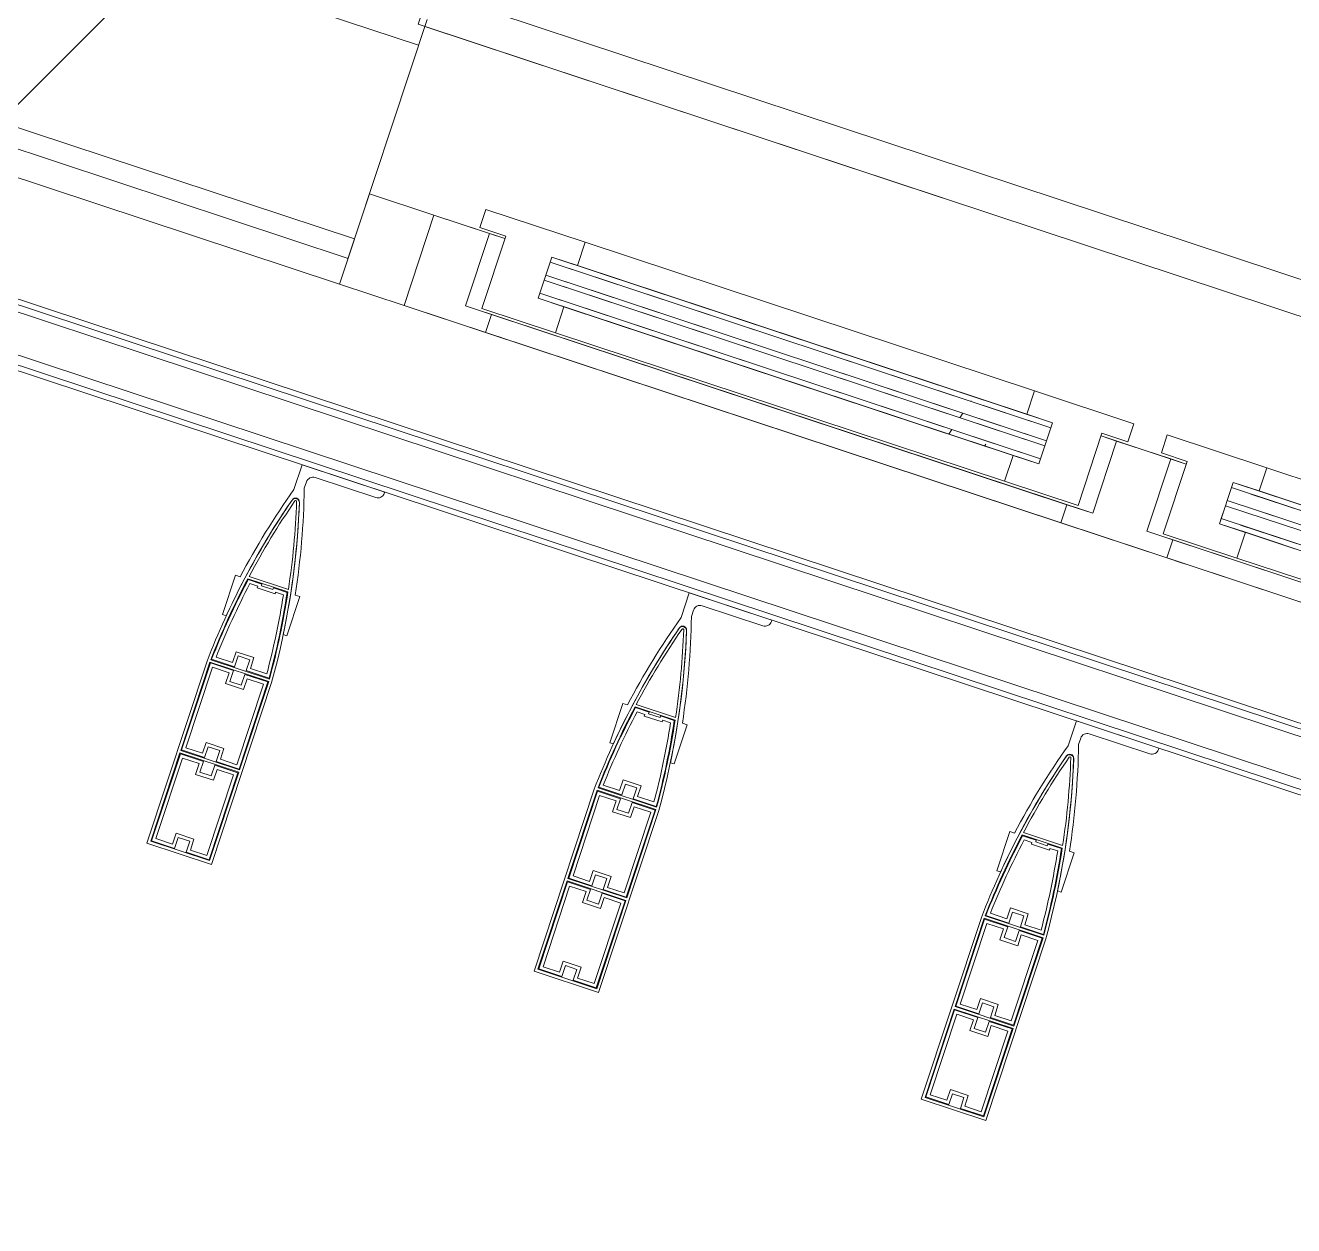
# Model space of a CAD drawing. Header units: millimetres. Extents: x 48966 to 155647, y -43515 to 26217.
# Drawn here: x 69538 to 70471, y -30287 to -29404 of the extents above; entities that cross this region are included whole.
import ezdxf

# ---------------------------------------------------------------- set-up
doc = ezdxf.new("R2010")
doc.units = ezdxf.units.MM
doc.linetypes.add('Сверху', pattern=[793.75, 476.25, -317.5])
for name, color, linetype, lineweight in [('Каркас_Импост', 7, 'Continuous', 9), ('Обобщенные модели', 7, 'Continuous', 9), ('Обобщенные модели-1', 7, 'Continuous', 18), ('Общие ребра', 7, 'Continuous', 9), ('Окна', 7, 'Continuous', 9), ('Окна-2', 7, 'Сверху', 9), ('Остекление', 7, 'Continuous', 9), ('Стены', 7, 'Continuous', 9), ('Стены-1', 7, 'Continuous', 18), ('Штриховка разреза-1', 7, 'Continuous', 9)]:
    doc.layers.add(name, color=color, linetype=linetype, lineweight=lineweight)
doc.layers.add('Окна-1', color=7, linetype='Continuous', lineweight=9, true_color=0x804000)
pattern_1 = [(0, (0, 0), (812.8, 203.2), [67.056, -542.544, 67.056, -542.544, -3251.2]), (0, (0, 0), (812.8, 203.2), [-1219.2, 67.056, -1152.144, 67.056, -542.544, -1422.4]), (0, (0, 0), (812.8, 203.2), [-3048, 67.056, -339.344, 67.056, -948.944]), (120, (304.8, 101.6), (-582.37636, 602.30545), [67.056, -542.544, 67.056, -542.544, -3251.2]), (120, (304.8, 101.6), (-582.37636, 602.30545), [-1219.2, 67.056, -1152.144, 67.056, -542.544, -1422.4]), (120, (304.8, 101.6), (-582.37636, 602.30545), [-3048, 67.056, -339.344, 67.056, -948.944]), (240, (406.4, 508), (-230.42364, -805.50545), [67.056, -542.544, 67.056, -542.544, -3251.2]), (240, (406.4, 508), (-230.42364, -805.50545), [-1219.2, 67.056, -1152.144, 67.056, -542.544, -1422.4]), (240, (406.4, 508), (-230.42364, -805.50545), [-3048, 67.056, -339.344, 67.056, -948.944])]
pattern_2 = [(74.61, (75946.45, -6543.32), (171.45544, 1180.3304), [201.168, -1722.033]), (74.61, (75926.27, -6516.29), (171.45544, 1180.3304), [201.168, -1722.033]), (74.61, (75987.05, -6496.19), (171.45544, 1180.3304), [201.168, -1722.033])]

# ---------------------------------------------------------------- blocks, each defined once
blk = doc.blocks.new('Обвязочная балка 1 - Обвязочная балка 1-1451838-План 5-го этажа на отм_ _12_600')
at = {"layer": 'Обобщенные модели'}
for p, q in [((74394.87, -31223.5), (60228.5, -26538.38)), ((60219.04, -26566.72), (74385.49, -31251.87))]:
    blk.add_line(p, q, dxfattribs=at)
at = {"layer": 'Обобщенные модели-1'}
for p, q in [((60230.15, -26533.44), (74396.51, -31218.56)), ((74397.77, -31214.76), (60231.41, -26529.65)), ((74383.32, -31258.44), (60216.85, -26573.28)), ((60215.58, -26577.08), (74382.07, -31262.23))]:
    blk.add_line(p, q, dxfattribs=at)
blk = doc.blocks.new('Профиль ламели621 - Профиль ламели-1633393-План 5-го этажа на отм_ _12_600')
at = {"layer": 'Обобщенные модели-1'}
for p, q in [((89806.85, 24507.07), (89806.85, 24366.17)), ((89856.85, 24507.07), (89806.85, 24507.07)), ((89809.05, 24436.47), (89809.05, 24504.87)), ((89809.05, 24504.87), (89854.65, 24504.87)), ((89827.4, 24504.37), (89809.55, 24504.37)), ((89809.55, 24504.37), (89809.55, 24436.97)), ((89827.4, 24495.97), (89827.4, 24504.37)), ((89854.15, 24504.37), (89836.3, 24504.37)), ((89836.3, 24504.37), (89836.3, 24495.97)), ((89854.15, 24436.97), (89854.15, 24504.37)), ((89854.65, 24504.87), (89854.65, 24436.47)), ((89856.85, 24366.17), (89856.85, 24507.07)), ((89812.05, 24439.47), (89812.05, 24501.87)), ((89812.05, 24501.87), (89824.9, 24501.87)), ((89824.9, 24501.87), (89824.9, 24493.47)), ((89836.3, 24495.97), (89827.4, 24495.97)), ((89838.8, 24493.47), (89838.8, 24501.87)), ((89838.8, 24501.87), (89851.65, 24501.87)), ((89851.65, 24501.87), (89851.65, 24439.47)), ((89824.9, 24493.47), (89838.8, 24493.47)), ((89838.8, 24447.87), (89824.9, 24447.87)), ((89824.9, 24447.87), (89824.9, 24439.47)), ((89838.8, 24439.47), (89838.8, 24447.87)), ((89824.9, 24439.47), (89812.05, 24439.47)), ((89827.4, 24436.97), (89827.4, 24445.37)), ((89827.4, 24445.37), (89836.3, 24445.37)), ((89836.3, 24445.37), (89836.3, 24436.97)), ((89851.65, 24439.47), (89838.8, 24439.47)), ((89854.65, 24436.47), (89809.05, 24436.47)), ((89809.05, 24434.57), (89854.65, 24434.57)), ((89809.05, 24366.17), (89809.05, 24434.57)), ((89809.55, 24436.97), (89827.4, 24436.97)), ((89827.4, 24434.07), (89809.55, 24434.07)), ((89809.55, 24434.07), (89809.55, 24366.67)), ((89812.05, 24369.17), (89812.05, 24431.57)), ((89812.05, 24431.57), (89824.9, 24431.57)), ((89824.9, 24431.57), (89824.9, 24423.17)), ((89827.4, 24425.67), (89827.4, 24434.07)), ((89836.3, 24436.97), (89854.15, 24436.97)), ((89854.15, 24434.07), (89836.3, 24434.07)), ((89836.3, 24434.07), (89836.3, 24425.67)), ((89838.8, 24423.17), (89838.8, 24431.57)), ((89838.8, 24431.57), (89851.65, 24431.57)), ((89851.65, 24431.57), (89851.65, 24369.17)), ((89854.15, 24366.67), (89854.15, 24434.07)), ((89854.65, 24434.57), (89854.65, 24366.17)), ((89824.9, 24423.17), (89838.8, 24423.17)), ((89836.3, 24425.67), (89827.4, 24425.67)), ((89838.8, 24377.57), (89824.9, 24377.57)), ((89824.9, 24377.57), (89824.9, 24369.17)), ((89827.4, 24366.67), (89827.4, 24375.07)), ((89827.4, 24375.07), (89836.3, 24375.07)), ((89836.3, 24375.07), (89836.3, 24366.67)), ((89838.8, 24369.17), (89838.8, 24377.57)), ((89854.65, 24366.17), (89809.05, 24366.17)), ((89809.15, 24364.27), (89854.55, 24364.27)), ((89809.55, 24366.67), (89827.4, 24366.67)), ((89827.4, 24363.77), (89809.55, 24363.77)), ((89824.9, 24369.17), (89812.05, 24369.17)), ((89827.4, 24355.37), (89827.4, 24363.77)), ((89836.3, 24366.67), (89854.15, 24366.67)), ((89854.15, 24363.77), (89836.3, 24363.77)), ((89836.3, 24363.77), (89836.3, 24355.37)), ((89851.65, 24369.17), (89838.8, 24369.17)), ((89812.2, 24361.27), (89824.9, 24361.27)), ((89824.9, 24361.27), (89824.9, 24352.87)), ((89836.3, 24355.37), (89827.4, 24355.37)), ((89838.8, 24352.87), (89838.8, 24361.27)), ((89838.8, 24361.27), (89851.51, 24361.27)), ((89824.9, 24352.87), (89838.8, 24352.87)), ((89809.78, 24330.07), (89806.93, 24330.07)), ((89806.93, 24330.07), (89806.93, 24299.67)), ((89856.78, 24330.07), (89853.92, 24330.07)), ((89856.78, 24299.67), (89856.78, 24330.07)), ((89806.93, 24299.67), (89810.54, 24299.67)), ((89847.38, 24299.17), (89816.33, 24299.17)), ((89816.8, 24299.67), (89827.4, 24299.67)), ((89824.9, 24302.17), (89818.88, 24302.17)), ((89838.8, 24303.47), (89824.9, 24303.47)), ((89824.9, 24303.47), (89824.9, 24302.17)), ((89827.4, 24299.67), (89827.4, 24300.97)), ((89827.4, 24300.97), (89836.3, 24300.97)), ((89836.3, 24300.97), (89836.3, 24299.67)), ((89836.3, 24299.67), (89846.9, 24299.67)), ((89838.8, 24302.17), (89838.8, 24303.47)), ((89844.82, 24302.17), (89838.8, 24302.17)), ((89853.16, 24299.67), (89856.78, 24299.67)), ((89816.65, 24297.27), (89847.05, 24297.27)), ((89835.85, 24207.07), (89835.85, 24226.28)), ((89828.85, 24223.05), (89828.85, 24218.07)), ((89771.85, 24208.07), (89771.85, 24207.07)), ((89771.85, 24207.07), (89835.85, 24207.07)), ((89823.85, 24213.07), (89776.85, 24213.07))]:
    blk.add_line(p, q, dxfattribs=at)
for centre, radius, start, end in [((90380.65, 24394.57), 574.5, 182.83378, 196.22578), ((90380.66, 24394.33), 572.3, 183.01095, 189.5715), ((90380.45, 24395.88), 571.8, 183.21931, 189.68667), ((89283.05, 24394.57), 574.5, 343.77422, 357.16622), ((89283.25, 24395.88), 571.8, 350.31333, 356.78069), ((89283.04, 24394.33), 572.3, 350.4285, 356.98905), ((90380.46, 24395.6), 569.3, 183.45714, 189.44574), ((89283.24, 24395.6), 569.3, 350.55426, 356.54286), ((90380.65, 24394.57), 574.5, 186.44653, 196.25765), ((89283.05, 24394.57), 574.5, 343.74235, 353.55347), ((90377.15, 24394.57), 574.5, 189.50836, 197.37116), ((89286.55, 24394.57), 574.5, 342.96606, 350.49164), ((90348.98, 24386.76), 539.8, 189.54278, 196.43437), ((89314.72, 24386.76), 539.8, 343.56563, 350.45722), ((89831.85, 24235.07), 3, 200, 340), ((89831.85, 24234.53), 2.84, 196.25765, 343.74235), ((89831.85, 24234.22), 0.645, 196.43437, 343.56563), ((89823.85, 24218.07), 5, 270, 0), ((89776.85, 24208.07), 5, 90, 180)]:
    blk.add_arc(centre, radius, start, end, dxfattribs=at)
blk = doc.blocks.new('Профиль ламели622 - Профиль ламели-1633657-План 5-го этажа на отм_ _12_600')
at = {"layer": 'Обобщенные модели-1'}
for p, q in [((89806.85, 24507.07), (89806.85, 24366.17)), ((89856.85, 24507.07), (89806.85, 24507.07)), ((89809.05, 24436.47), (89809.05, 24504.87)), ((89809.05, 24504.87), (89854.65, 24504.87)), ((89827.4, 24504.37), (89809.55, 24504.37)), ((89809.55, 24504.37), (89809.55, 24436.97)), ((89827.4, 24495.97), (89827.4, 24504.37)), ((89854.15, 24504.37), (89836.3, 24504.37)), ((89836.3, 24504.37), (89836.3, 24495.97)), ((89854.15, 24436.97), (89854.15, 24504.37)), ((89854.65, 24504.87), (89854.65, 24436.47)), ((89856.85, 24366.17), (89856.85, 24507.07)), ((89812.05, 24439.47), (89812.05, 24501.87)), ((89812.05, 24501.87), (89824.9, 24501.87)), ((89824.9, 24501.87), (89824.9, 24493.47)), ((89836.3, 24495.97), (89827.4, 24495.97)), ((89838.8, 24493.47), (89838.8, 24501.87)), ((89838.8, 24501.87), (89851.65, 24501.87)), ((89851.65, 24501.87), (89851.65, 24439.47)), ((89824.9, 24493.47), (89838.8, 24493.47)), ((89838.8, 24447.87), (89824.9, 24447.87)), ((89824.9, 24447.87), (89824.9, 24439.47)), ((89838.8, 24439.47), (89838.8, 24447.87)), ((89824.9, 24439.47), (89812.05, 24439.47)), ((89827.4, 24436.97), (89827.4, 24445.37)), ((89827.4, 24445.37), (89836.3, 24445.37)), ((89836.3, 24445.37), (89836.3, 24436.97)), ((89851.65, 24439.47), (89838.8, 24439.47)), ((89854.65, 24436.47), (89809.05, 24436.47)), ((89809.05, 24434.57), (89854.65, 24434.57)), ((89809.05, 24366.17), (89809.05, 24434.57)), ((89809.55, 24436.97), (89827.4, 24436.97)), ((89827.4, 24434.07), (89809.55, 24434.07)), ((89809.55, 24434.07), (89809.55, 24366.67)), ((89812.05, 24369.17), (89812.05, 24431.57)), ((89812.05, 24431.57), (89824.9, 24431.57)), ((89824.9, 24431.57), (89824.9, 24423.17)), ((89827.4, 24425.67), (89827.4, 24434.07)), ((89836.3, 24436.97), (89854.15, 24436.97)), ((89854.15, 24434.07), (89836.3, 24434.07)), ((89836.3, 24434.07), (89836.3, 24425.67)), ((89838.8, 24423.17), (89838.8, 24431.57)), ((89838.8, 24431.57), (89851.65, 24431.57)), ((89851.65, 24431.57), (89851.65, 24369.17)), ((89854.15, 24366.67), (89854.15, 24434.07)), ((89854.65, 24434.57), (89854.65, 24366.17)), ((89824.9, 24423.17), (89838.8, 24423.17)), ((89836.3, 24425.67), (89827.4, 24425.67)), ((89838.8, 24377.57), (89824.9, 24377.57)), ((89824.9, 24377.57), (89824.9, 24369.17)), ((89827.4, 24366.67), (89827.4, 24375.07)), ((89827.4, 24375.07), (89836.3, 24375.07)), ((89836.3, 24375.07), (89836.3, 24366.67)), ((89838.8, 24369.17), (89838.8, 24377.57)), ((89854.65, 24366.17), (89809.05, 24366.17)), ((89809.15, 24364.27), (89854.55, 24364.27)), ((89809.55, 24366.67), (89827.4, 24366.67)), ((89827.4, 24363.77), (89809.55, 24363.77)), ((89824.9, 24369.17), (89812.05, 24369.17)), ((89827.4, 24355.37), (89827.4, 24363.77)), ((89836.3, 24366.67), (89854.15, 24366.67)), ((89854.15, 24363.77), (89836.3, 24363.77)), ((89836.3, 24363.77), (89836.3, 24355.37)), ((89851.65, 24369.17), (89838.8, 24369.17)), ((89812.2, 24361.27), (89824.9, 24361.27)), ((89824.9, 24361.27), (89824.9, 24352.87)), ((89836.3, 24355.37), (89827.4, 24355.37)), ((89838.8, 24352.87), (89838.8, 24361.27)), ((89838.8, 24361.27), (89851.51, 24361.27)), ((89824.9, 24352.87), (89838.8, 24352.87)), ((89809.78, 24330.07), (89806.93, 24330.07)), ((89806.93, 24330.07), (89806.93, 24299.67)), ((89856.78, 24330.07), (89853.92, 24330.07)), ((89856.78, 24299.67), (89856.78, 24330.07)), ((89806.93, 24299.67), (89810.54, 24299.67)), ((89847.38, 24299.17), (89816.33, 24299.17)), ((89816.8, 24299.67), (89827.4, 24299.67)), ((89824.9, 24302.17), (89818.88, 24302.17)), ((89838.8, 24303.47), (89824.9, 24303.47)), ((89824.9, 24303.47), (89824.9, 24302.17)), ((89827.4, 24299.67), (89827.4, 24300.97)), ((89827.4, 24300.97), (89836.3, 24300.97)), ((89836.3, 24300.97), (89836.3, 24299.67)), ((89836.3, 24299.67), (89846.9, 24299.67)), ((89838.8, 24302.17), (89838.8, 24303.47)), ((89844.82, 24302.17), (89838.8, 24302.17)), ((89853.16, 24299.67), (89856.78, 24299.67)), ((89816.65, 24297.27), (89847.05, 24297.27)), ((89835.85, 24207.07), (89835.85, 24226.28)), ((89828.85, 24223.05), (89828.85, 24218.07)), ((89771.85, 24208.07), (89771.85, 24207.07)), ((89771.85, 24207.07), (89835.85, 24207.07)), ((89823.85, 24213.07), (89776.85, 24213.07))]:
    blk.add_line(p, q, dxfattribs=at)
for centre, radius, start, end in [((90380.65, 24394.57), 574.5, 182.83378, 196.22578), ((90380.66, 24394.33), 572.3, 183.01095, 189.5715), ((90380.45, 24395.88), 571.8, 183.21931, 189.68667), ((89283.05, 24394.57), 574.5, 343.77422, 357.16622), ((89283.25, 24395.88), 571.8, 350.31333, 356.78069), ((89283.04, 24394.33), 572.3, 350.4285, 356.98905), ((90380.46, 24395.6), 569.3, 183.45714, 189.44574), ((89283.24, 24395.6), 569.3, 350.55426, 356.54286), ((90380.65, 24394.57), 574.5, 186.44653, 196.25765), ((89283.05, 24394.57), 574.5, 343.74235, 353.55347), ((90377.15, 24394.57), 574.5, 189.50836, 197.37116), ((89286.55, 24394.57), 574.5, 342.96606, 350.49164), ((90348.98, 24386.76), 539.8, 189.54278, 196.43437), ((89314.72, 24386.76), 539.8, 343.56563, 350.45722), ((89831.85, 24235.07), 3, 200, 340), ((89831.85, 24234.53), 2.84, 196.25765, 343.74235), ((89831.85, 24234.22), 0.645, 196.43437, 343.56563), ((89823.85, 24218.07), 5, 270, 0), ((89776.85, 24208.07), 5, 90, 180)]:
    blk.add_arc(centre, radius, start, end, dxfattribs=at)
blk = doc.blocks.new('Профиль ламели623 - Профиль ламели-1633921-План 5-го этажа на отм_ _12_600')
at = {"layer": 'Обобщенные модели-1'}
for p, q in [((89806.85, 24507.07), (89806.85, 24366.17)), ((89856.85, 24507.07), (89806.85, 24507.07)), ((89809.05, 24436.47), (89809.05, 24504.87)), ((89809.05, 24504.87), (89854.65, 24504.87)), ((89827.4, 24504.37), (89809.55, 24504.37)), ((89809.55, 24504.37), (89809.55, 24436.97)), ((89827.4, 24495.97), (89827.4, 24504.37)), ((89854.15, 24504.37), (89836.3, 24504.37)), ((89836.3, 24504.37), (89836.3, 24495.97)), ((89854.15, 24436.97), (89854.15, 24504.37)), ((89854.65, 24504.87), (89854.65, 24436.47)), ((89856.85, 24366.17), (89856.85, 24507.07)), ((89812.05, 24439.47), (89812.05, 24501.87)), ((89812.05, 24501.87), (89824.9, 24501.87)), ((89824.9, 24501.87), (89824.9, 24493.47)), ((89836.3, 24495.97), (89827.4, 24495.97)), ((89838.8, 24493.47), (89838.8, 24501.87)), ((89838.8, 24501.87), (89851.65, 24501.87)), ((89851.65, 24501.87), (89851.65, 24439.47)), ((89824.9, 24493.47), (89838.8, 24493.47)), ((89838.8, 24447.87), (89824.9, 24447.87)), ((89824.9, 24447.87), (89824.9, 24439.47)), ((89838.8, 24439.47), (89838.8, 24447.87)), ((89824.9, 24439.47), (89812.05, 24439.47)), ((89827.4, 24436.97), (89827.4, 24445.37)), ((89827.4, 24445.37), (89836.3, 24445.37)), ((89836.3, 24445.37), (89836.3, 24436.97)), ((89851.65, 24439.47), (89838.8, 24439.47)), ((89854.65, 24436.47), (89809.05, 24436.47)), ((89809.05, 24434.57), (89854.65, 24434.57)), ((89809.05, 24366.17), (89809.05, 24434.57)), ((89809.55, 24436.97), (89827.4, 24436.97)), ((89827.4, 24434.07), (89809.55, 24434.07)), ((89809.55, 24434.07), (89809.55, 24366.67)), ((89812.05, 24369.17), (89812.05, 24431.57)), ((89812.05, 24431.57), (89824.9, 24431.57)), ((89824.9, 24431.57), (89824.9, 24423.17)), ((89827.4, 24425.67), (89827.4, 24434.07)), ((89836.3, 24436.97), (89854.15, 24436.97)), ((89854.15, 24434.07), (89836.3, 24434.07)), ((89836.3, 24434.07), (89836.3, 24425.67)), ((89838.8, 24423.17), (89838.8, 24431.57)), ((89838.8, 24431.57), (89851.65, 24431.57)), ((89851.65, 24431.57), (89851.65, 24369.17)), ((89854.15, 24366.67), (89854.15, 24434.07)), ((89854.65, 24434.57), (89854.65, 24366.17)), ((89824.9, 24423.17), (89838.8, 24423.17)), ((89836.3, 24425.67), (89827.4, 24425.67)), ((89838.8, 24377.57), (89824.9, 24377.57)), ((89824.9, 24377.57), (89824.9, 24369.17)), ((89827.4, 24366.67), (89827.4, 24375.07)), ((89827.4, 24375.07), (89836.3, 24375.07)), ((89836.3, 24375.07), (89836.3, 24366.67)), ((89838.8, 24369.17), (89838.8, 24377.57)), ((89854.65, 24366.17), (89809.05, 24366.17)), ((89809.15, 24364.27), (89854.55, 24364.27)), ((89809.55, 24366.67), (89827.4, 24366.67)), ((89827.4, 24363.77), (89809.55, 24363.77)), ((89824.9, 24369.17), (89812.05, 24369.17)), ((89827.4, 24355.37), (89827.4, 24363.77)), ((89836.3, 24366.67), (89854.15, 24366.67)), ((89854.15, 24363.77), (89836.3, 24363.77)), ((89836.3, 24363.77), (89836.3, 24355.37)), ((89851.65, 24369.17), (89838.8, 24369.17)), ((89812.2, 24361.27), (89824.9, 24361.27)), ((89824.9, 24361.27), (89824.9, 24352.87)), ((89836.3, 24355.37), (89827.4, 24355.37)), ((89838.8, 24352.87), (89838.8, 24361.27)), ((89838.8, 24361.27), (89851.51, 24361.27)), ((89824.9, 24352.87), (89838.8, 24352.87)), ((89809.78, 24330.07), (89806.93, 24330.07)), ((89806.93, 24330.07), (89806.93, 24299.67)), ((89856.78, 24330.07), (89853.92, 24330.07)), ((89856.78, 24299.67), (89856.78, 24330.07)), ((89806.93, 24299.67), (89810.54, 24299.67)), ((89847.38, 24299.17), (89816.33, 24299.17)), ((89816.8, 24299.67), (89827.4, 24299.67)), ((89824.9, 24302.17), (89818.88, 24302.17)), ((89838.8, 24303.47), (89824.9, 24303.47)), ((89824.9, 24303.47), (89824.9, 24302.17)), ((89827.4, 24299.67), (89827.4, 24300.97)), ((89827.4, 24300.97), (89836.3, 24300.97)), ((89836.3, 24300.97), (89836.3, 24299.67)), ((89836.3, 24299.67), (89846.9, 24299.67)), ((89838.8, 24302.17), (89838.8, 24303.47)), ((89844.82, 24302.17), (89838.8, 24302.17)), ((89853.16, 24299.67), (89856.78, 24299.67)), ((89816.65, 24297.27), (89847.05, 24297.27)), ((89835.85, 24207.07), (89835.85, 24226.28)), ((89828.85, 24223.05), (89828.85, 24218.07)), ((89771.85, 24208.07), (89771.85, 24207.07)), ((89771.85, 24207.07), (89835.85, 24207.07)), ((89823.85, 24213.07), (89776.85, 24213.07))]:
    blk.add_line(p, q, dxfattribs=at)
for centre, radius, start, end in [((90380.65, 24394.57), 574.5, 182.83378, 196.22578), ((90380.66, 24394.33), 572.3, 183.01095, 189.5715), ((90380.45, 24395.88), 571.8, 183.21931, 189.68667), ((89283.05, 24394.57), 574.5, 343.77422, 357.16622), ((89283.25, 24395.88), 571.8, 350.31333, 356.78069), ((89283.04, 24394.33), 572.3, 350.4285, 356.98905), ((90380.46, 24395.6), 569.3, 183.45714, 189.44574), ((89283.24, 24395.6), 569.3, 350.55426, 356.54286), ((90380.65, 24394.57), 574.5, 186.44653, 196.25765), ((89283.05, 24394.57), 574.5, 343.74235, 353.55347), ((90377.15, 24394.57), 574.5, 189.50836, 197.37116), ((89286.55, 24394.57), 574.5, 342.96606, 350.49164), ((90348.98, 24386.76), 539.8, 189.54278, 196.43437), ((89314.72, 24386.76), 539.8, 343.56563, 350.45722), ((89831.85, 24235.07), 3, 200, 340), ((89831.85, 24234.53), 2.84, 196.25765, 343.74235), ((89831.85, 24234.22), 0.645, 196.43437, 343.56563), ((89823.85, 24218.07), 5, 270, 0), ((89776.85, 24208.07), 5, 90, 180)]:
    blk.add_arc(centre, radius, start, end, dxfattribs=at)
blk = doc.blocks.new('Окно 2-Распашное - Один переплет с многокамерным стеклопакетом - 30674-99 - ОК-1 1200-1800-V70-План 5-го этажа на отм_ _12_600')
at = {"layer": 'Окна'}
h = blk.add_hatch(dxfattribs=at)
h.set_pattern_fill('FP_39', color=256, style=0, pattern_type=2)
h.set_pattern_definition(pattern_2)
h.paths.add_polyline_path([(70, 52.5), (70, 48.5), (458, 48.5), (458, 52.5), (377.95, 52.5)], flags=0)
at = {"layer": 'Остекление'}
h = blk.add_hatch(dxfattribs=at)
h.set_pattern_fill('FP_39', color=256, style=0, pattern_type=2)
h.set_pattern_definition(pattern_2)
h.paths.add_polyline_path([(70, 66.5), (70, 62.5), (458, 62.5), (458, 66.5), (420.28, 66.5)], flags=0)
h.paths.add_polyline_path([(70, 38.5), (70, 34.5), (458, 34.5), (458, 38.5), (335.62, 38.5)], flags=0)
at = {"layer": 'Каркас_Импост'}
for p, q in [((-550, 102.5), (-550, 32.5)), ((-487, 102.5), (-550, 102.5)), ((-487, 88.5), (-487, 102.5)), ((-487, 102.5), (-41, 102.5)), ((-487, 88.5), (-487, 102.5)), ((41, 102.5), (-41, 102.5)), ((-41, 102.5), (-41, 88.5)), ((-41, 88.5), (-41, 102.5)), ((41, 88.5), (41, 102.5)), ((41, 102.5), (487, 102.5)), ((41, 102.5), (41, 88.5)), ((550, 102.5), (487, 102.5)), ((487, 102.5), (487, 88.5)), ((487, 102.5), (487, 88.56)), ((550, 32.5), (550, 102.5)), ((-507, 32.5), (-507, 88.5)), ((-507, 88.5), (-487, 88.5)), ((-21, 88.5), (-507, 88.5)), ((-507, 32.5), (-507, 88.5)), ((-438, 86.5), (-495, 86.5)), ((-495, 86.5), (-495, 30.5)), ((-41, 88.5), (-487, 88.5)), ((-438, 66.5), (-438, 86.5)), ((-90, 86.5), (-438, 86.5)), ((-438, 86.5), (-438, 66.5)), ((-33, 86.5), (-90, 86.5)), ((-90, 86.5), (-90, 66.5)), ((-90, 86.5), (-90, 66.5)), ((-41, 88.5), (-21, 88.5)), ((-33, 30.5), (-33, 86.5)), ((-21, 88.5), (-21, 32.5)), ((-21, 32.5), (-21, 88.5)), ((21, 32.5), (21, 88.5)), ((21, 88.5), (41, 88.5)), ((21, 88.5), (21, 32.5)), ((507, 88.5), (21, 88.5)), ((90, 86.5), (33, 86.5)), ((33, 86.5), (33, 30.5)), ((487, 88.5), (41, 88.5)), ((90, 66.5), (90, 86.5)), ((90, 66.5), (90, 86.5)), ((438, 86.5), (90, 86.5)), ((438, 86.5), (438, 66.5)), ((495, 86.5), (438, 86.5)), ((438, 66.5), (438, 86.5)), ((487, 88.5), (507, 88.5)), ((495, 30.5), (495, 86.5)), ((507, 88.5), (507, 32.5)), ((507, 88.5), (507, 32.5)), ((-458, 66.5), (-438, 66.5)), ((-70, 66.5), (-458, 66.5)), ((-438, 66.5), (-90, 66.5)), ((-90, 66.5), (-70, 66.5)), ((-70, 66.5), (-70, 34.5)), ((-70, 66.5), (-70, 34.5)), ((70, 34.5), (70, 66.5)), ((70, 66.5), (90, 66.5)), ((458, 66.5), (70, 66.5)), ((70, 34.5), (70, 66.5)), ((90, 66.5), (438, 66.5)), ((438, 66.5), (458, 66.5)), ((458, 66.5), (458, 34.5)), ((458, 34.5), (458, 66.5)), ((-458, 34.5), (-458, 64.05)), ((-458, 64.05), (-458, 34.5)), ((-550, 32.5), (-507, 32.5)), ((-495, 30.5), (-515, 30.5)), ((-515, 30.5), (-515, 16.5)), ((-495, 32.5), (-507, 32.5)), ((-438, 34.5), (-458, 34.5)), ((-458, 34.5), (-70, 34.5)), ((-438, 16.5), (-438, 34.5)), ((-90, 34.5), (-438, 34.5)), ((-438, 34.5), (-438, 16.5)), ((-70, 34.5), (-90, 34.5)), ((-90, 34.5), (-90, 16.5)), ((-90, 34.5), (-90, 16.5)), ((-21, 32.5), (-33, 32.5)), ((-13, 30.5), (-33, 30.5)), ((-21, 32.5), (21, 32.5)), ((-13, 16.5), (-13, 30.5)), ((33, 30.5), (13, 30.5)), ((13, 30.5), (13, 16.5)), ((33, 32.5), (21, 32.5)), ((90, 34.5), (70, 34.5)), ((70, 34.5), (458, 34.5)), ((90, 16.5), (90, 34.5)), ((90, 16.5), (90, 34.5)), ((438, 34.5), (90, 34.5)), ((458, 34.5), (438, 34.5)), ((438, 34.5), (438, 16.5)), ((438, 16.5), (438, 34.5)), ((507, 32.5), (495, 32.5)), ((515, 30.5), (495, 30.5)), ((507, 32.5), (550, 32.5)), ((515, 16.5), (515, 30.5)), ((-515, 16.5), (-438, 16.5)), ((-438, 16.5), (-90, 16.5)), ((-90, 16.5), (-13, 16.5)), ((13, 16.5), (90, 16.5)), ((90, 16.5), (438, 16.5)), ((438, 16.5), (515, 16.5))]:
    blk.add_line(p, q, dxfattribs=at)
at = {"layer": 'Окна'}
for p, q in [((-437.59, 102.5), (-487, 102.5)), ((-487, 102.5), (-474.65, 102.5)), ((-53.33, 102.5), (-41, 102.5)), ((53.33, 102.5), (41, 102.5)), ((438.23, 102.5), (487, 102.5)), ((487, 102.5), (474.82, 102.5)), ((-70, 62.5), (-458, 62.5)), ((-458, 52.5), (-458, 62.5)), ((-85, 62.5), (-443, 62.5)), ((-70, 62.5), (-70, 52.5)), ((70, 52.5), (70, 62.5)), ((458, 62.5), (70, 62.5)), ((443, 62.5), (85, 62.5)), ((458, 62.5), (458, 52.5)), ((-458, 52.5), (-70, 52.5)), ((-70, 48.5), (-458, 48.5)), ((-458, 38.5), (-458, 48.5)), ((-443, 52.5), (-85, 52.5)), ((-85, 48.5), (-443, 48.5)), ((-70, 48.5), (-70, 38.5)), ((70, 52.5), (458, 52.5)), ((70, 38.5), (70, 48.5)), ((458, 48.5), (70, 48.5)), ((85, 52.5), (443, 52.5)), ((443, 48.5), (85, 48.5)), ((458, 48.5), (458, 38.5)), ((-458, 38.5), (-70, 38.5)), ((-443, 38.5), (-85, 38.5)), ((70, 38.5), (458, 38.5)), ((85, 38.5), (443, 38.5))]:
    blk.add_line(p, q, dxfattribs=at)
at = {"layer": 'Окна-1'}
for p, q in [((-600, 102.5), (-600, 32.5)), ((-550, 102.5), (-600, 102.5)), ((-550, 32.5), (-550, 102.5)), ((550, 102.5), (-550, 102.5)), ((-550, 33.63), (-550, 102.5)), ((600, 102.5), (550, 102.5)), ((550, 102.5), (550, 32.5)), ((550, 32.5), (550, 102.5)), ((600, 32.5), (600, 102.5)), ((-600, 32.5), (-550, 32.5)), ((-550, 32.5), (-495, 32.5)), ((-33, 32.5), (33, 32.5)), ((495, 32.5), (550, 32.5)), ((550, 32.5), (600, 32.5))]:
    blk.add_line(p, q, dxfattribs=at)
at = {"layer": 'Остекление'}
for p, q in [((-70, 66.5), (-458, 66.5)), ((-458, 66.5), (-458, 62.5)), ((-70, 62.5), (-70, 66.5)), ((70, 66.5), (70, 62.5)), ((458, 66.5), (70, 66.5)), ((458, 62.5), (458, 66.5)), ((-458, 62.5), (-70, 62.5)), ((70, 62.5), (458, 62.5)), ((-70, 52.5), (-458, 52.5)), ((-458, 52.5), (-458, 48.5)), ((-458, 48.5), (-70, 48.5)), ((-70, 48.5), (-70, 52.5)), ((70, 52.5), (70, 48.5)), ((458, 52.5), (70, 52.5)), ((70, 48.5), (458, 48.5)), ((458, 48.5), (458, 52.5)), ((-70, 38.5), (-458, 38.5)), ((-458, 38.5), (-458, 34.5)), ((-70, 34.5), (-70, 38.5)), ((70, 38.5), (70, 34.5)), ((458, 38.5), (70, 38.5)), ((458, 34.5), (458, 38.5)), ((-458, 34.5), (-70, 34.5)), ((70, 34.5), (458, 34.5))]:
    blk.add_line(p, q, dxfattribs=at)
blk = doc.blocks.new('M_Окно-Квадратный проем - 1200 x 1800 mm-1791807-План 5-го этажа на отм_ _12_600')
at = {"layer": 'Окна'}
for p, q in [((-608.19, -150), (-608.19, 150)), ((591.81, 150), (591.81, -150))]:
    blk.add_line(p, q, dxfattribs=at)
at = {"layer": 'Окна-2'}
for p, q in [((-608.19, 150), (591.81, 150)), ((591.81, -150), (-608.19, -150))]:
    blk.add_line(p, q, dxfattribs=at)

msp = doc.modelspace()

# ---------------------------------------------------------------- hatches: boundary and pattern name
at = {"layer": 'Штриховка разреза-1'}
h = msp.add_hatch(dxfattribs=at)
h.set_pattern_fill('FP_8', color=256, style=0, pattern_type=2)
h.set_pattern_definition(pattern_1)
h.paths.add_polyline_path([(75039.5, -31142.92), (75043.17, -31131.8), (74906.88, -31087.48), (74909.73, -31078.94), (73934.41, -30756.38), (73928.13, -30775.37), (74909.92, -31100.07)], flags=0)
h.paths.add_polyline_path([(72788.82, -30398.57), (72795.1, -30379.58), (70972.74, -29776.89), (70966.46, -29795.88), (72411.13, -30273.66)], flags=0)
h.paths.add_polyline_path([(69827.15, -29419.09), (69833.43, -29400.1), (67459.87, -28615.11), (67453.59, -28634.1), (69598.68, -29343.53)], flags=0)
h.paths.add_polyline_path([(65174.87, -27880.48), (65181.14, -27861.49), (63061.95, -27160.63), (63055.73, -27179.63), (64914.75, -27794.45)], flags=0)
h = msp.add_hatch(dxfattribs=at)
h.set_pattern_fill('FP_9', color=256, style=0, pattern_type=2)
h.set_pattern_definition([(45, (0, 0), (-707.107, 707.107), []), (135, (0, 0), (-707.107, -707.107), [])])
h.paths.add_polyline_path([(74992.4, -31285.33), (75039.5, -31142.92), (73928.13, -30775.37), (73881.03, -30917.78), (74909.92, -31258.06)], flags=0)
h.paths.add_polyline_path([(72741.72, -30540.99), (72788.82, -30398.57), (70966.46, -29795.88), (70919.36, -29938.3), (72730.73, -30537.35)], flags=0)
h.paths.add_polyline_path([(69780.06, -29561.5), (69827.15, -29419.09), (67453.59, -28634.1), (67406.49, -28776.52), (69769.07, -29557.87)], flags=0)
h.paths.add_polyline_path([(65127.77, -28022.89), (65174.87, -27880.48), (63055.73, -27179.63), (63009.09, -27322.2), (65116.78, -28019.26)], flags=0)
h = msp.add_hatch(dxfattribs=at)
h.set_pattern_fill('FP_8', color=256, style=0, pattern_type=2)
h.set_pattern_definition(pattern_1)
h.paths.add_polyline_path([(74987.69, -31299.58), (74992.4, -31285.33), (73881.03, -30917.78), (73876.32, -30932.02), (74909.92, -31273.86)], flags=0)
h.paths.add_polyline_path([(72737.01, -30555.23), (72741.72, -30540.99), (70919.36, -29938.3), (70914.65, -29952.54), (72730.73, -30553.15)], flags=0)
h.paths.add_polyline_path([(69775.35, -29575.74), (69780.06, -29561.5), (67406.49, -28776.52), (67401.78, -28790.76), (69769.07, -29573.67)], flags=0)
h.paths.add_polyline_path([(65123.06, -28037.13), (65127.77, -28022.89), (63009.09, -27322.2), (63004.42, -27336.46), (65116.78, -28035.06)], flags=0)

# ---------------------------------------------------------------- linework, layer by layer
at = {"layer": 'Общие ребра'}
for p, q in [((67453.59, -28634.1), (69827.15, -29419.09)), ((67406.49, -28776.52), (69780.06, -29561.5)), ((67401.78, -28790.76), (69775.35, -29575.74))]:
    msp.add_line(p, q, dxfattribs=at)
at = {"layer": 'Стены'}
for p, q in [((69834.95, -29379.07), (70974.24, -29755.93)), ((70966.12, -29780.48), (69831.74, -29405.24))]:
    msp.add_line(p, q, dxfattribs=at)
at = {"layer": 'Стены-1'}
for p, q in [((67395.5, -28809.75), (69769.07, -29594.73)), ((69769.07, -29594.73), (69833.43, -29400.1))]:
    msp.add_line(p, q, dxfattribs=at)

# ---------------------------------------------------------------- block references
at = {"layer": 'Обобщенные модели'}
msp.add_blockref('Обвязочная балка 1 - Обвязочная балка 1-1451838-План 5-го этажа на отм_ _12_600', (0, 0), dxfattribs=at)
at = {"layer": 'Обобщенные модели', "rotation": 161.6998507353479}
for name, p in [('Профиль ламели621 - Профиль ламели-1633393-План 5-го этажа на отм_ _12_600', (162634.76, -34952.71)), ('Профиль ламели622 - Профиль ламели-1633657-План 5-го этажа на отм_ _12_600', (162919.59, -35046.91)), ('Профиль ламели623 - Профиль ламели-1633921-План 5-го этажа на отм_ _12_600', (163204.42, -35141.11))]:
    msp.add_blockref(name, p, dxfattribs=at)
at = {"layer": 'Окна'}
for name, p, rotation in [('M_Окно-Квадратный проем - 1200 x 1800 mm-1791807-План 5-го этажа на отм_ _12_600', (70451.36, -29452.21), 341.6961850943907), ('Окно 2-Распашное - Один переплет с многокамерным стеклопакетом - 30674-99 - ОК-1 1200-1800-V70-План 5-го этажа на отм_ _12_600', (70370.9, -29685.81), 161.6998507353257)]:
    msp.add_blockref(name, p, dxfattribs=dict(at, rotation=rotation))

doc.saveas('drawing.dxf')
